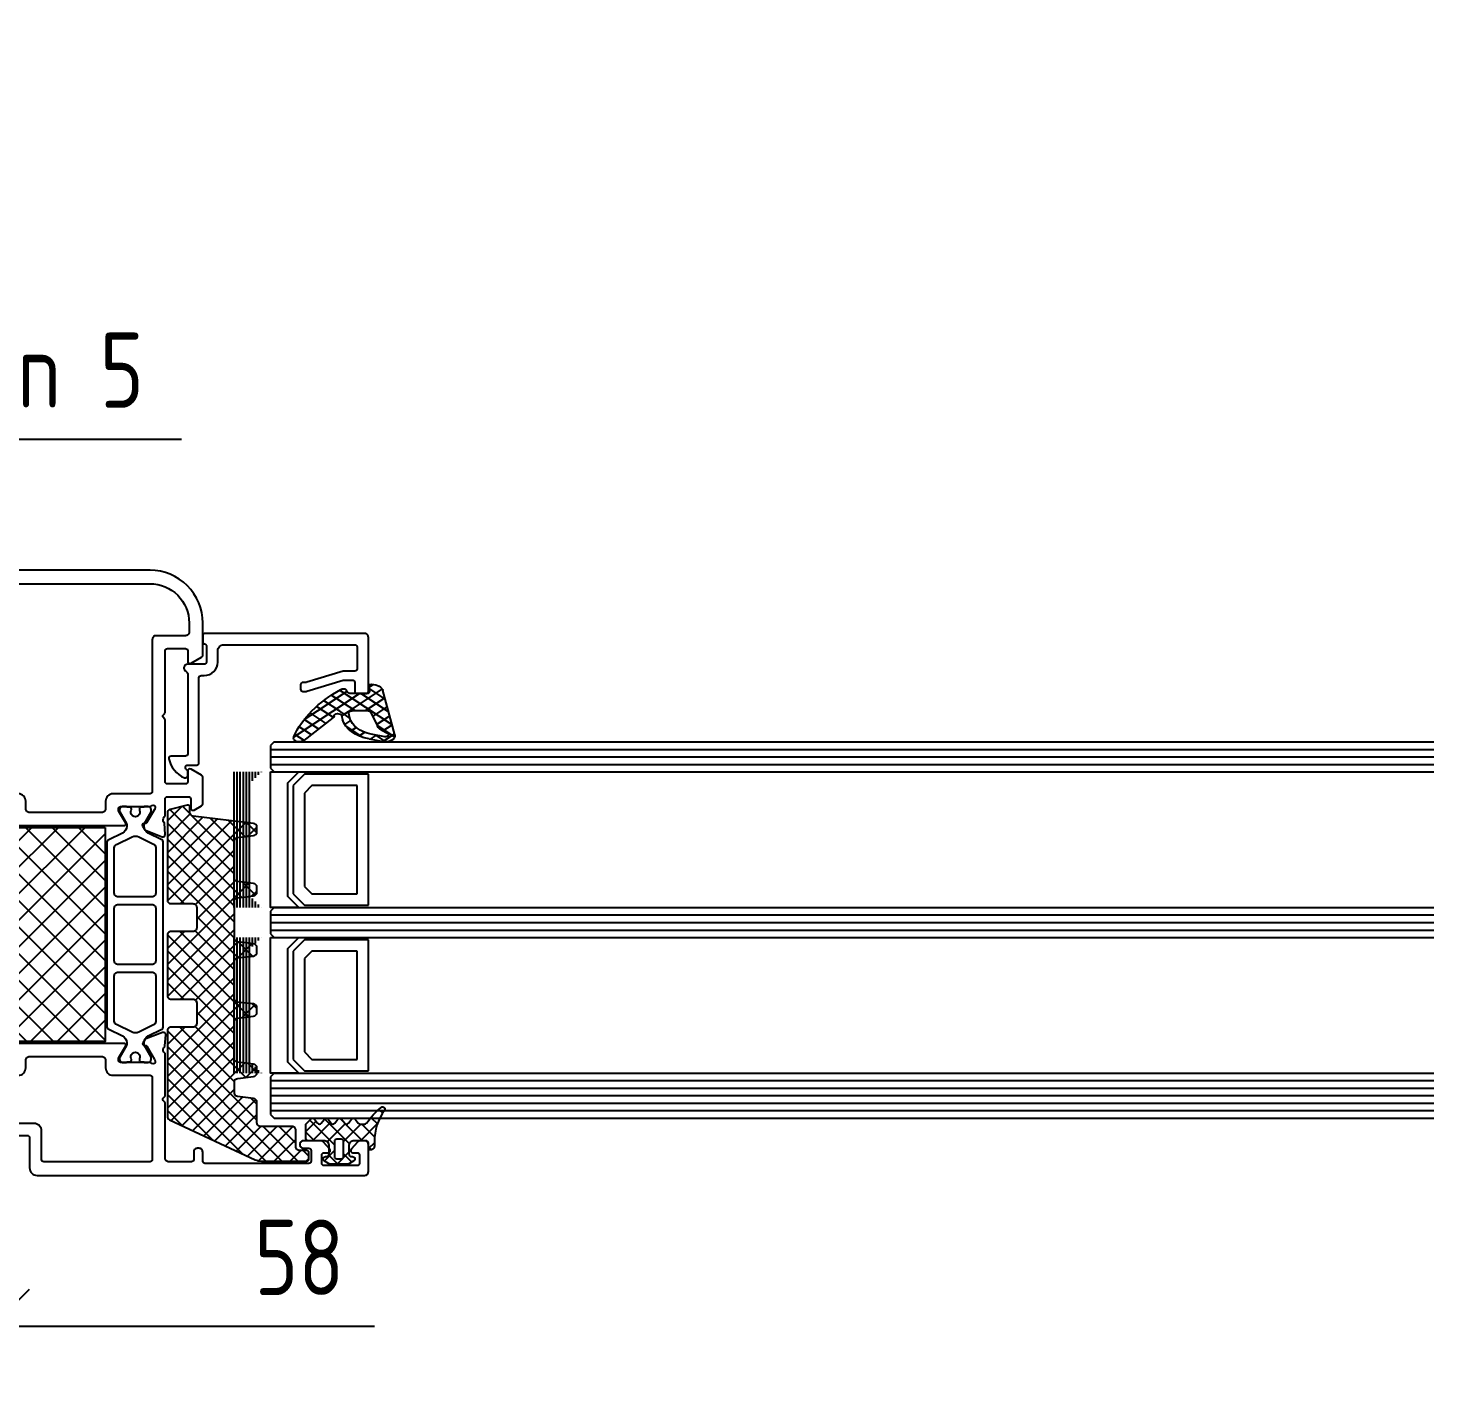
# Model space of a CAD drawing. Header units: millimetres. Extents: x -83618 to -12593, y -3271 to 55593.
# Drawn here: x -17040.9 to -16854.2, y 5891.4 to 6071.9 of the extents above; entities that cross this region are included whole.
import ezdxf

# ---------------------------------------------------------------- set-up
doc = ezdxf.new("R2010")
doc.units = ezdxf.units.MM
doc.layers.add('01_РАЗМЕРЫ-ВЫНОСКИ', color=4, linetype='Continuous')
doc.styles.add('ГОСТ 2.304', font='CS_Gost2304.shx')
doc.dimstyles.new('СПДС', dxfattribs={"dimscale": 100, "dimtxt": 2.5, "dimasz": 2.5, "dimexe": 2, "dimexo": 0.625, "dimgap": 1, "dimtad": 1, "dimdec": 0, "dimtxsty": 'ГОСТ 2.304', "dimblk": 'OBLIQUE', "dimblk1": 'OBLIQUE', "dimblk2": 'OBLIQUE', "dimcen": 2.5, "dimdle": 2, "dimadec": 0, "dimazin": 2, "dimtfac": 0.75, "dimtdec": 4, "dimtmove": 1, "dimatfit": 3, "dimfxl": 1, "dimtfill": 1, "dimtolj": 1, "dimarcsym": 1})

# ---------------------------------------------------------------- blocks, each defined once
blk = doc.blocks.new('*U13')
at = {"color": 7, "linetype": 'Continuous'}
for p, q in [((3450.73484, 1821.648558), (3460.673223, 1831.586941)), ((3450.73484, 1825.184092), (3457.137689, 1831.586941)), ((3450.73484, 1828.719626), (3453.602155, 1831.586941)), ((3450.920888, 1818.299072), (3464.208757, 1831.586941)), ((3450.920888, 1831.586941), (3464.208757, 1818.299072)), ((3454.456422, 1818.299072), (3467.744291, 1831.586941)), ((3454.456422, 1831.586941), (3467.744291, 1818.299072)), ((3457.991956, 1818.299072), (3471.279825, 1831.586941)), ((3457.991956, 1831.586941), (3471.279825, 1818.299072)), ((3461.52749, 1818.299072), (3474.815359, 1831.586941)), ((3461.52749, 1831.586941), (3474.815359, 1818.299072)), ((3465.063024, 1818.299072), (3478.350893, 1831.586941)), ((3465.063024, 1831.586941), (3478.350893, 1818.299072)), ((3468.598558, 1831.586941), (3479.205159, 1820.98034)), ((3472.134091, 1831.586941), (3479.205159, 1824.515873)), ((3475.669625, 1831.586941), (3479.205159, 1828.051407)), ((3450.73484, 1828.237455), (3460.673223, 1818.299072)), ((3468.598558, 1818.299072), (3479.205159, 1828.905674)), ((3450.73484, 1824.701922), (3457.137689, 1818.299072)), ((3472.134091, 1818.299072), (3479.205159, 1825.37014)), ((3450.73484, 1821.166388), (3453.602155, 1818.299072)), ((3475.669625, 1818.299072), (3479.205159, 1821.834606)), ((3479.198088, 1818.292001), (3479.21223, 1818.306143))]:
    blk.add_line(p, q, dxfattribs=at)
blk = doc.blocks.new('ATN-W72-0202', base_point=(3432.97, 1788.53))
at = {"color": 1, "linetype": 'Continuous'}
for points in [[(3432.97, 1822.53), (3432.97, 1866.03, -0.414214), (3433.47, 1866.53), (3437.07, 1866.53, -0.414214), (3437.57, 1866.03), (3437.57, 1865.45517, -0.214783), (3437.401389, 1865.080762), (3436.468833, 1864.255355, -0.646385), (3435.97, 1864.48), (3435.97, 1865.03, 0.414269), (3435.669943, 1865.33), (3434.57, 1865.33, 0.414269), (3434.27, 1865.029943), (3434.27, 1860.63, 0.414214), (3434.57, 1860.33), (3435.67, 1860.33, 0.414246), (3435.97, 1860.630034), (3435.97, 1861.18, -0.64643), (3436.468862, 1861.40462), (3437.401389, 1860.579238, -0.214792), (3437.57, 1860.204812), (3437.57, 1857.93, -1.000041), (3436.57, 1857.930041), (3436.57, 1858.63, 0.414214), (3436.27, 1858.93), (3434.87, 1858.93, 0.414214), (3434.57, 1858.63), (3434.57, 1844.83, 0.414214), (3434.87, 1844.53), (3436.07, 1844.53, -0.414226), (3436.57, 1844.029979), (3436.57, 1843.83, -0.414233), (3436.069966, 1843.33), (3435.07, 1843.33, 0.414238), (3434.77, 1843.029975), (3434.77, 1840.03, 0.414222), (3435.270014, 1839.53), (3442.604315, 1839.53, -0.198912), (3442.745736, 1839.471421), (3442.928579, 1839.288579, 0.414294), (3443.21146, 1839.288618), (3443.394264, 1839.471421, -0.198949), (3443.535714, 1839.53), (3449.175222, 1839.53, 0.385731), (3449.914778, 1839.329331, -0.264652), (3450.160742, 1839.49543), (3451.651772, 1839.60974, -0.548668), (3451.955477, 1839.204945), (3451.120032, 1836.984158, -0.176365), (3450.986403, 1836.828362), (3450.538005, 1836.575867, -0.57735), (3450.239884, 1836.752287), (3450.241746, 1836.925482, 0.268018), (3450.14357, 1837.099779), (3448.377364, 1838.144974, 0.065553), (3448.305325, 1838.175724), (3448.150756, 1838.218926, 0.6885), (3447.81719, 1837.768485, -0.174289), (3447.97, 1837.482786), (3447.97, 1833.63, 0.41423), (3448.270017, 1833.33), (3448.485923, 1833.33, 0.06843), (3448.566895, 1833.341134, 0.06843), (3448.641856, 1833.373709), (3450.166061, 1834.30087, -0.585007), (3450.47, 1834.13), (3450.47, 1818.53, -0.585049), (3450.16604, 1818.359143), (3448.641831, 1819.286306, 0.137524), (3448.485871, 1819.33), (3448.27, 1819.33, 0.414284), (3447.97, 1819.029927), (3447.97, 1815.177214, -0.220161), (3447.810446, 1814.880438, 0.688567), (3448.16322, 1814.444851), (3448.315736, 1814.49468, 0.065609), (3448.386433, 1814.528553), (3450.105795, 1815.64909, 0.267949), (3450.196303, 1815.827438), (3450.186958, 1816.000391, -0.57738), (3450.477192, 1816.189522), (3450.936107, 1815.956631, -0.176327), (3451.076304, 1815.806775), (3452.006965, 1813.624128, -0.548664), (3451.72098, 1813.206629), (3450.226443, 1813.256391, -0.264651), (3449.973531, 1813.411705, 0.421506), (3449.175222, 1813.13), (3448.17, 1813.13, 0.414278), (3447.97, 1812.929956), (3447.97, 1812.53, -0.414254), (3447.769973, 1812.33), (3447.37, 1812.33, -0.414242), (3447.17, 1812.53002), (3447.17, 1812.93, 0.414214), (3446.97, 1813.13), (3443.577107, 1813.13, -0.198938), (3443.364954, 1813.217889), (3443.211421, 1813.371421, 0.414274), (3442.928549, 1813.371392), (3442.775025, 1813.217868, -0.198912), (3442.562893, 1813.13), (3439.27, 1813.13, -0.414222), (3438.27, 1814.130029), (3438.27, 1821.23, 0.414232), (3437.969981, 1821.53), (3433.97, 1821.53, -0.414223), (3432.97, 1822.53)], [(3513.37, 1837.53), (3513.37, 1789.03, -0.414233), (3512.869966, 1788.53), (3509.17, 1788.53, -0.414248), (3508.67, 1789.030059), (3508.67, 1789.60483, -0.214804), (3508.838642, 1789.979265), (3509.771167, 1790.804645, -0.646406), (3510.27, 1790.579982), (3510.27, 1790.03, 0.414214), (3510.57, 1789.73), (3511.67, 1789.73, 0.414214), (3511.97, 1790.03), (3511.97, 1794.43, 0.414214), (3511.67, 1794.73), (3510.57, 1794.73, 0.414256), (3510.27, 1794.429957), (3510.27, 1793.88, -0.646401), (3509.771156, 1793.655364), (3508.838611, 1794.480762, -0.214804), (3508.67, 1794.855212), (3508.67, 1797.13, -1.000018), (3509.67, 1797.129982), (3509.67, 1796.43, 0.41423), (3509.970017, 1796.13), (3511.37, 1796.13, 0.414214), (3511.67, 1796.43), (3511.67, 1810.03, 0.414214), (3511.17, 1810.53), (3507.07, 1810.53, 0.414214), (3506.77, 1810.23), (3506.77, 1806.33, -0.414263), (3506.469949, 1806.03), (3502.944942, 1806.03, -0.359071), (3502.650447, 1806.272793), (3502.475512, 1807.172757, -0.471658), (3502.770027, 1807.53), (3504.67, 1807.53, 0.414246), (3504.97, 1807.830033), (3504.97, 1810.23, 0.414244), (3504.669969, 1810.53), (3500.97, 1810.53, -0.414225), (3500.47, 1811.030019), (3500.47, 1812.83, 0.414248), (3500.169965, 1813.13), (3495.135685, 1813.13, -0.198944), (3494.994247, 1813.188596), (3494.811421, 1813.371421, 0.414284), (3494.528545, 1813.371387), (3494.345736, 1813.188579, -0.198912), (3494.204315, 1813.13), (3489.77, 1813.13, 0.41425), (3489.47, 1812.829963), (3489.47, 1811.03, -0.414214), (3488.97, 1810.53), (3485.27, 1810.53, 0.414239), (3484.97, 1810.229974), (3484.97, 1807.83, 0.414214), (3485.27, 1807.53), (3487.17, 1807.53, -0.471685), (3487.464478, 1807.172705), (3487.289546, 1806.272757, -0.359037), (3486.995058, 1806.03), (3483.57, 1806.03, -0.414214), (3483.27, 1806.33), (3483.27, 1812.83, 0.414231), (3482.969982, 1813.13), (3480.764778, 1813.13, 0.367525), (3479.994462, 1813.372174, -0.264651), (3479.744854, 1813.211604), (3478.251645, 1813.130586, -0.548619), (3477.95703, 1813.542014), (3478.841829, 1815.743652, -0.17635), (3478.978885, 1815.89642), (3479.43282, 1816.138856, -0.577416), (3479.726929, 1815.955789), (3479.721205, 1815.782719, 0.267949), (3479.815425, 1815.606303), (3481.557916, 1814.521937, 0.065606), (3481.629312, 1814.489569), (3481.782818, 1814.442947, 0.68856), (3482.126325, 1814.885877), (3482.07, 1814.953607, -0.213422), (3481.97, 1815.177214), (3481.97, 1819.03, 0.414268), (3481.669945, 1819.33), (3481.454077, 1819.33, 0.137513), (3481.298136, 1819.286285), (3479.773939, 1818.35913, -0.585007), (3479.47, 1818.53), (3479.47, 1834.13, -0.585007), (3479.773939, 1834.30087), (3481.298169, 1833.373694, 0.137531), (3481.454137, 1833.33), (3481.67, 1833.33, 0.414246), (3481.97, 1833.630033), (3481.97, 1837.482786, -0.213422), (3482.07, 1837.706393), (3482.125601, 1837.772939, 0.688557), (3481.784149, 1838.217454), (3481.630394, 1838.171559, 0.065557), (3481.558902, 1838.139547), (3479.811252, 1837.063546, 0.267949), (3479.716189, 1836.887583), (3479.721085, 1836.714447, -0.57735), (3479.426102, 1836.53283), (3478.973309, 1836.77745, -0.176338), (3478.837005, 1836.930872), (3477.962763, 1839.136709, -0.548662), (3478.259385, 1839.546719), (3479.752149, 1839.458555, -0.264675), (3480.000998, 1839.296767, 0.199477), (3480.764804, 1839.529992), (3482.97, 1839.53, 0.414248), (3483.27, 1839.830035), (3483.27, 1842.63, 0.414214), (3482.97, 1842.93), (3481.77, 1842.93, -0.577364), (3481.510199, 1843.380011), (3482.087543, 1844.38, -0.267981), (3482.347386, 1844.53), (3485.86171, 1844.53, -0.267963), (3486.121525, 1844.379987), (3486.929808, 1842.98, -0.577377), (3486.669976, 1842.53), (3485.27, 1842.53, 0.414225), (3484.97, 1842.229989), (3484.97, 1839.83, 0.414224), (3485.27001, 1839.53), (3493.504315, 1839.53, -0.198912), (3493.645736, 1839.471421), (3493.828579, 1839.288579, 0.414251), (3494.111439, 1839.288597), (3494.294264, 1839.471421, -0.198958), (3494.435721, 1839.53), (3502.67, 1839.53, 0.414246), (3502.97, 1839.830034), (3502.97, 1842.23, 0.414214), (3502.67, 1842.53), (3501.27, 1842.53, -0.57735), (3501.010192, 1842.98), (3501.818483, 1844.38, -0.267949), (3502.07829, 1844.53), (3506.37, 1844.53, -0.414214), (3513.37, 1837.53)], [(3484.97, 1814.329974), (3484.97, 1812.53, 0.414214), (3485.27, 1812.23), (3487.67, 1812.23, 0.414233), (3487.97, 1812.53002), (3487.97, 1814.33, -0.41423), (3488.470028, 1814.83), (3501.47, 1814.83, -0.41423), (3501.97, 1814.329973), (3501.97, 1812.53, 0.414244), (3502.270031, 1812.23), (3511.27, 1812.23, 0.414246), (3511.57, 1812.530033), (3511.57, 1837.53, 0.414214), (3506.37, 1842.73), (3505.17, 1842.73, 0.414214), (3504.67, 1842.23), (3504.67, 1838.33, -0.414214), (3504.17, 1837.83), (3483.97, 1837.83, 0.414214), (3483.67, 1837.53), (3483.67, 1832.63, -0.414221), (3482.669973, 1831.63), (3481.67, 1831.63, 0.414214), (3481.17, 1831.13), (3481.17, 1821.53, 0.414214), (3481.67, 1821.03), (3482.67, 1821.03, -0.414224), (3483.67, 1820.029964), (3483.67, 1815.13, 0.414214), (3483.97, 1814.83), (3484.47, 1814.83, -0.414229), (3484.97, 1814.329974)], [(3448.623549, 1831.483557, 0.198915), (3448.269989, 1831.63), (3447.27, 1831.63, -0.414214), (3446.27, 1832.63), (3446.27, 1837.53, 0.414246), (3445.969967, 1837.83), (3435.07, 1837.83, 0.414234), (3434.77, 1837.529979), (3434.77, 1823.43, 0.414214), (3435.07, 1823.13), (3438.87, 1823.13, -0.414214), (3439.87, 1822.13), (3439.87, 1815.13, 0.414214), (3440.17, 1814.83), (3445.97, 1814.83, 0.414214), (3446.27, 1815.13), (3446.27, 1820.03, -0.414214), (3447.27, 1821.03), (3448.27, 1821.03, 0.414214), (3448.77, 1821.53), (3448.77, 1831.13, 0.198915), (3448.623549, 1831.483557)]]:
    blk.add_lwpolyline(points, format="xyb", close=True, dxfattribs=at)
at = {"color": 4, "linetype": 'Continuous'}
for points in [[(3452.779172, 1839.286941), (3477.163207, 1839.286941, -0.286745), (3477.612604, 1839.006127), (3478.445435, 1837.29857, 0.286762), (3479.344292, 1836.736941), (3479.585357, 1836.736941, 0.131652), (3479.735357, 1836.777134), (3481.264779, 1837.660146, -0.131696), (3481.364814, 1837.686941), (3481.57119, 1837.686941, -0.414275), (3481.97119, 1837.286857), (3481.97119, 1836.786941, -0.414248), (3481.871178, 1836.686941), (3481.87119, 1836.311941, -0.414254), (3481.671162, 1836.111941), (3481.559383, 1836.111941, -0.109552), (3481.474835, 1836.130691, 1.569922), (3481.474835, 1835.043191, -0.109552), (3481.559383, 1835.061941), (3481.67119, 1835.061941, -0.414289), (3481.87119, 1834.86189), (3481.87119, 1834.486941, -0.414257), (3481.97119, 1834.386926), (3481.97119, 1833.886941, -0.414214), (3481.57119, 1833.486941), (3481.364779, 1833.486941, -0.131669), (3481.264769, 1833.513742), (3479.735357, 1834.396749, 0.13168), (3479.585324, 1834.436941), (3479.346059, 1834.436941, 0.286749), (3478.447259, 1833.875301), (3477.565661, 1832.067756, -0.286745), (3477.116264, 1831.786941), (3452.826116, 1831.786941, -0.286758), (3452.376708, 1832.067777), (3451.495114, 1833.875312, 0.286755), (3450.596285, 1834.436941), (3450.357023, 1834.436941, 0.131652), (3450.207023, 1834.396749), (3448.6776, 1833.513736, -0.131678), (3448.57758, 1833.486941), (3448.37119, 1833.486941, -0.414238), (3447.97119, 1833.886975), (3447.97119, 1834.386941, -0.414244), (3448.0712, 1834.486941), (3448.07119, 1834.861941, -0.41428), (3448.271235, 1835.061941), (3448.382996, 1835.061941, -0.109621), (3448.467593, 1835.043168, 1.569922), (3448.467495, 1836.130668, -0.109552), (3448.382942, 1836.111941), (3448.27119, 1836.111941, -0.414259), (3448.07119, 1836.311972), (3448.07119, 1836.686941, -0.198933), (3448.000473, 1836.716236, -0.198933), (3447.97119, 1836.786957), (3447.97119, 1837.286941, -0.414259), (3448.371251, 1837.686941), (3448.5776, 1837.686941, -0.131652), (3448.6776, 1837.660146), (3450.207023, 1836.777134, 0.131696), (3450.357075, 1836.736941), (3450.59815, 1836.736941, 0.286761), (3451.49697, 1837.298623), (3452.329775, 1839.006127, -0.286745), (3452.779172, 1839.286941)], [(3451.886416, 1835.585065, 0.113936), (3451.987622, 1835.146694), (3453.001581, 1833.067769, 0.286753), (3453.450985, 1832.786941), (3459.47119, 1832.786941, 0.414214), (3459.97119, 1833.286941), (3459.97119, 1837.786927, 0.414222), (3459.47119, 1838.286941), (3453.404077, 1838.286941, 0.286765), (3452.954645, 1838.006127), (3451.987622, 1836.023436, 0.113936), (3451.886416, 1835.585065)], [(3468.97119, 1833.286962), (3468.97119, 1837.786941, 0.414226), (3468.471168, 1838.286941), (3461.47119, 1838.286941, 0.414214), (3460.97119, 1837.786941), (3460.97119, 1833.286941, 0.414232), (3461.471222, 1832.786941), (3468.47119, 1832.786941, 0.414226), (3468.97119, 1833.286962)], [(3470.117636, 1838.140495, 0.098491), (3470.00925, 1837.978283, 0.098491), (3469.97119, 1837.786941), (3469.97119, 1833.286941, 0.414214), (3470.47119, 1832.786941), (3476.491376, 1832.786941, 0.286755), (3476.940791, 1833.067756), (3477.954757, 1835.146694, 0.230868), (3477.954757, 1836.023436), (3476.987743, 1838.00611, 0.286756), (3476.538337, 1838.286941), (3470.47119, 1838.286941, 0.198912), (3470.117636, 1838.140495)], [(3475.32, 1806.899072), (3462.631977, 1806.899072, -0.026186), (3462.579713, 1806.901811), (3456.813207, 1807.507895, -0.185339), (3455.855282, 1807.995982, -0.185339), (3455.47, 1808.999678), (3455.47, 1812.449072, 0.414229), (3454.469947, 1813.449072), (3453.700525, 1813.449072, -0.244698), (3452.881373, 1813.875496), (3451.543721, 1815.78586, 0.244704), (3451.134135, 1815.999072), (3450.276217, 1815.999072), (3448.700384, 1815.089265, -0.131652), (3448.550384, 1815.049072), (3448.37, 1815.049072, -0.414229), (3447.97, 1815.449093), (3447.97, 1816.049072), (3448.07, 1816.049072), (3448.07, 1816.474072, -0.608223), (3448.306541, 1816.59659, -0.272996), (3448.458466, 1816.609072, 1.595433), (3448.458466, 1817.689072, -0.272995), (3448.306541, 1817.701554, -0.608287), (3448.07, 1817.8241), (3448.07, 1818.249072), (3447.97, 1818.249072), (3447.97, 1818.849072, -0.414235), (3448.370028, 1819.249072), (3448.550384, 1819.249072, -0.131652), (3448.700384, 1819.20888), (3450.593205, 1818.11606, 0.131652), (3450.843205, 1818.049072), (3479.096795, 1818.049072, 0.131652), (3479.346795, 1818.11606), (3481.239615, 1819.20888, -0.131693), (3481.389663, 1819.249072), (3481.57, 1819.249072, -0.414238), (3481.97, 1818.849038), (3481.97, 1818.249072), (3481.87, 1818.249072), (3481.87, 1817.824072, -0.608223), (3481.633458, 1817.701554, -0.272995), (3481.481534, 1817.689072, 1.595433), (3481.481534, 1816.609072, -0.272995), (3481.633458, 1816.59659, -0.608289), (3481.87, 1816.474044), (3481.87, 1816.049072), (3481.97, 1816.049072), (3481.97, 1815.449072, -0.414235), (3481.569971, 1815.049072), (3481.389615, 1815.049072, -0.131701), (3481.239565, 1815.089293), (3479.663782, 1815.999072), (3478.805854, 1815.999072, 0.244721), (3478.396254, 1815.785826), (3476.910424, 1813.663841, 0.153915), (3476.82, 1813.377052), (3476.82, 1808.399072, -0.414218), (3475.32, 1806.899072)], [(3455.884198, 1813.863301, -0.198915), (3456.47, 1812.449072), (3456.47, 1808.999678, 0.383864), (3456.917735, 1808.502417), (3462.658181, 1807.899072), (3463.07, 1807.899072, 0.414214), (3464.57, 1809.399072), (3464.57, 1815.549072, 0.414214), (3463.07, 1817.049072), (3454.246696, 1817.049072, 0.043664), (3454.073037, 1817.033878), (3453.676304, 1816.963923, 0.548619), (3453.0308, 1815.405539), (3453.40194, 1814.875496, 0.244709), (3454.22113, 1814.449072), (3454.47, 1814.449072, -0.198915), (3455.884198, 1813.863301)], [(3475.780474, 1817.045266, 0.021824), (3475.693303, 1817.049072), (3466.870027, 1817.049072, 0.414219), (3465.37, 1815.549072), (3465.37, 1809.399072, 0.414214), (3466.87, 1807.899072), (3475.32, 1807.899072, 0.414214), (3475.82, 1808.399072), (3475.82, 1813.377019, -0.15392), (3476.091272, 1814.237417), (3476.909159, 1815.405482, 0.548641), (3476.263695, 1816.963923), (3475.866982, 1817.033875, 0.021824), (3475.780474, 1817.045266)]]:
    blk.add_lwpolyline(points, format="xyb", close=True, dxfattribs=at)
at = {"color": 7, "linetype": 'Continuous'}
blk.add_lwpolyline([(3479.205159, 1831.586941), (3450.73484, 1831.586941), (3450.73484, 1818.299072), (3479.205159, 1818.299072), (3479.205159, 1831.586941)], close=True, dxfattribs=at)
at = {"color": 7}
blk.add_blockref('*U13', (0, 0), dxfattribs=at)
blk = doc.blocks.new('*U20')
at = {"color": 3, "linetype": 'Continuous'}
for p, q in [((2413.38, 1118.497931), (2413.732069, 1118.85)), ((2414.023952, 1118.85), (2414.78, 1118.093952)), ((2413.38, 1116.37661), (2414.78, 1117.77661)), ((2413.38, 1117.372632), (2417.966, 1112.786632)), ((2413.38, 1114.25529), (2416.24871, 1117.124)), ((2413.419168, 1112.173138), (2417.95817, 1116.71214)), ((2415.749952, 1117.124), (2417.966, 1114.907952)), ((2413.38, 1115.251312), (2428.581312, 1100.05)), ((2413.38, 1113.129991), (2426.459991, 1100.05)), ((2414.051322, 1110.683971), (2417.966, 1114.598649)), ((2414.725933, 1109.237262), (2417.966, 1112.477329)), ((2415.400545, 1107.790553), (2419.559991, 1111.95)), ((2416.075156, 1106.343844), (2421.542456, 1111.811144)), ((2418.802632, 1111.95), (2430.702142, 1100.05049)), ((2420.923952, 1111.95), (2421.738627, 1111.135325)), ((2424.50886, 1110.534907), (2425.901513, 1111.927561)), ((2425.166593, 1111.95), (2426.336687, 1110.779906)), ((2432.443416, 1109.984182), (2434.176241, 1111.717008)), ((2432.5554, 1110.925154), (2443.428223, 1100.052331)), ((2433.651875, 1111.95), (2434.271239, 1111.330635)), ((2439.479797, 1100.05), (2450.323443, 1110.893647)), ((2440.377972, 1109.433457), (2442.271742, 1111.327227)), ((2440.607099, 1111.358737), (2442.49237, 1109.473466)), ((2448.599089, 1111.290613), (2449.258476, 1111.95)), ((2448.712967, 1111.73815), (2450.426922, 1110.024195)), ((2456.533645, 1110.739888), (2457.743758, 1111.95)), ((2457.001145, 1111.935253), (2458.361474, 1110.574924)), ((2414.354178, 1110.034493), (2424.338671, 1100.05)), ((2416.749767, 1104.897135), (2421.874129, 1110.021497)), ((2418.09899, 1102.003718), (2426.39396, 1110.298687)), ((2424.503702, 1110.491571), (2431.26556, 1103.729713)), ((2424.630554, 1100.05), (2434.445661, 1109.865106)), ((2432.245945, 1109.113289), (2441.309234, 1100.05)), ((2434.88, 1101.814164), (2442.497361, 1109.431526)), ((2440.381491, 1109.463024), (2445.894515, 1103.95)), ((2445.501117, 1103.95), (2450.646402, 1109.095285)), ((2447.976011, 1100.060933), (2458.375144, 1110.460066)), ((2448.433189, 1109.896607), (2458.279797, 1100.05)), ((2456.484887, 1110.330191), (2458.648053, 1108.167025)), ((2417.424379, 1103.450426), (2422.923952, 1108.95)), ((2418.773602, 1100.557009), (2427.166593, 1108.95)), ((2420.387913, 1100.05), (2429.287913, 1108.95)), ((2422.509234, 1100.05), (2431.409234, 1108.95)), ((2423.921864, 1108.952088), (2431.18, 1101.693952)), ((2426.751875, 1100.05), (2435.651875, 1108.95)), ((2428.166593, 1108.95), (2433.166593, 1103.95)), ((2430.287913, 1108.95), (2439.187913, 1100.05)), ((2432.773195, 1103.95), (2437.773195, 1108.95)), ((2434.740736, 1103.796221), (2439.894855, 1108.95034)), ((2435.253439, 1100.066283), (2444.137156, 1108.95)), ((2436.651875, 1108.95), (2443.88, 1101.721875)), ((2437.358476, 1100.05), (2446.258476, 1108.95)), ((2438.773195, 1108.95), (2443.9771, 1103.746094)), ((2443.015836, 1108.95), (2451.915836, 1100.05)), ((2445.137156, 1108.95), (2454.037156, 1100.05)), ((2447.258476, 1108.95), (2456.158476, 1100.05)), ((2447.454135, 1103.781697), (2452.622437, 1108.95)), ((2447.58, 1101.786242), (2454.743758, 1108.95)), ((2450.086398, 1100.05), (2458.600763, 1108.564365)), ((2451.501117, 1108.95), (2460.067841, 1100.383276)), ((2453.622437, 1108.95), (2459.26246, 1103.309978)), ((2455.743758, 1108.95), (2458.934631, 1105.759126)), ((2416.207658, 1106.059693), (2422.217351, 1100.05)), ((2452.207719, 1100.05), (2458.826382, 1106.668663)), ((2454.329039, 1100.05), (2459.052001, 1104.772962)), ((2418.061138, 1102.084893), (2420.09603, 1100.05)), ((2428.873195, 1100.05), (2431.18, 1102.356805)), ((2434.88, 1102.236593), (2437.066593, 1100.05)), ((2441.601117, 1100.05), (2443.88, 1102.328883)), ((2447.58, 1102.264515), (2449.794515, 1100.05)), ((2456.450359, 1100.05), (2459.494865, 1103.094506)), ((2458.57168, 1100.05), (2460.495645, 1101.973965)), ((2459.461059, 1103.111378), (2460.517375, 1102.055062))]:
    blk.add_line(p, q, dxfattribs=at)
blk = doc.blocks.new('ATN-W72-0911', base_point=(2413.38, 1100.05))
at = {"color": 3, "linetype": 'Continuous'}
blk.add_lwpolyline([(2433.753492, 1111.95, -0.379935), (2434.25, 1111.509091), (2434.502098, 1109.390909, 0.379928), (2434.998594, 1108.95), (2439.876413, 1108.95, 0.37993), (2440.372909, 1109.390912), (2440.624992, 1111.509088, -0.37993), (2441.121488, 1111.95), (2441.753602, 1111.95, -0.379928), (2442.250098, 1111.509091), (2442.502195, 1109.390909, 0.379928), (2442.998691, 1108.95), (2447.876511, 1108.95, 0.37993), (2448.373007, 1109.390912), (2448.625089, 1111.509088, -0.379948), (2449.121618, 1111.95), (2449.753699, 1111.95, -0.37994), (2450.250198, 1111.50907), (2450.502293, 1109.390909, 0.379945), (2450.998818, 1108.95), (2455.876608, 1108.95, 0.379937), (2456.373106, 1109.390925), (2456.625187, 1111.509088, -0.379944), (2457.121708, 1111.95), (2457.753797, 1111.95, -0.379945), (2458.250297, 1111.509062), (2459.204586, 1103.490909, 0.379935), (2459.701093, 1103.05), (2460.393, 1103.05, -0.493178), (2460.68277, 1102.672324), (2460.079419, 1100.42059, -0.339454), (2459.596457, 1100.05), (2448.08, 1100.05, -0.414226), (2447.58, 1100.550021), (2447.58, 1103.45, 0.414214), (2447.08, 1103.95), (2444.38, 1103.95, 0.414223), (2443.88, 1103.449984), (2443.88, 1100.55, -0.414214), (2443.38, 1100.05), (2435.38, 1100.05, -0.414223), (2434.88, 1100.550015), (2434.88, 1103.45, 0.41424), (2434.379954, 1103.95), (2431.68, 1103.95, 0.414232), (2431.18, 1103.449968), (2431.18, 1100.55, -0.414214), (2430.68, 1100.05), (2419.328559, 1100.05, -0.291473), (2418.875405, 1100.338691), (2413.567384, 1111.721778, -0.10952), (2413.38, 1112.567034), (2413.38, 1118.55, -0.414267), (2413.680054, 1118.85), (2414.48, 1118.85, -0.414227), (2414.78, 1118.549987), (2414.78, 1117.624, 0.414214), (2415.28, 1117.124), (2417.466, 1117.124, -0.414214), (2417.966, 1116.624), (2417.966, 1112.45, 0.414238), (2418.466041, 1111.95), (2421.196659, 1111.95, -0.3792), (2421.693003, 1111.510355), (2421.951, 1109.389618, 0.379193), (2422.447356, 1108.95), (2423.876217, 1108.95, 0.37993), (2424.372714, 1109.390912), (2424.624796, 1111.509088, -0.379944), (2425.121316, 1111.95), (2425.753406, 1111.95, -0.379928), (2426.249902, 1111.509091), (2426.502, 1109.390909, 0.379947), (2426.998529, 1108.95), (2431.876315, 1108.95, 0.37993), (2432.372811, 1109.390912), (2432.624894, 1111.509088, -0.379945), (2433.121416, 1111.95), (2433.753492, 1111.95)], format="xyb", close=True, dxfattribs=at)
at = {"color": 7}
blk.add_blockref('*U20', (0, 0), dxfattribs=at)
blk = doc.blocks.new('ATN-C48-0602', base_point=(2573.81, 1322.63))
at = {"color": 1, "linetype": 'Continuous'}
blk.add_lwpolyline([(2585.61, 1340.13, -0.414247), (2585.31, 1340.430034), (2585.31, 1340.878886, -0.074332), (2585.323115, 1340.966619), (2586.796891, 1345.787124, 0.074313), (2586.81, 1345.874835), (2586.81, 1347.03, 0.414214), (2586.51, 1347.33), (2585.31, 1347.33, -0.414282), (2585.01, 1347.63007), (2585.01, 1348.83, -0.414214), (2585.31, 1349.13), (2592.51, 1349.13, -0.414233), (2593.01, 1348.629967), (2593.01, 1327.43, -0.414246), (2592.709967, 1327.13), (2591.91, 1327.13, -0.365977), (2591.614196, 1327.38, 0.365977), (2591.318392, 1327.63), (2589.21, 1327.63, 0.414234), (2588.91, 1327.32998), (2588.91, 1325.13, -0.824186), (2587.946475, 1324.94253, 0.305636), (2587.668325, 1325.13), (2577.01, 1325.13, 0.414272), (2576.71, 1324.829941), (2576.71, 1322.93, -0.475789), (2576.348762, 1322.636317, -0.247326), (2573.833145, 1324.714452, -0.535389), (2574.110014, 1325.13), (2574.690385, 1325.13, -0.267949), (2574.950192, 1324.98, 0.767327), (2575.51, 1325.13), (2575.51, 1326.33, -0.414228), (2575.810015, 1326.63), (2587.11, 1326.63, 0.414253), (2587.41, 1326.930041), (2587.41, 1327.33, -0.41422), (2589.210042, 1329.13), (2590.71, 1329.13, 0.414219), (2591.51, 1329.930014), (2591.51, 1347.33, 0.414241), (2591.209972, 1347.63), (2588.31, 1347.63, 0.414214), (2588.01, 1347.33), (2588.01, 1345.874835, -0.074313), (2587.996891, 1345.787124), (2586.523105, 1340.966586, 0.074337), (2586.51, 1340.878846), (2586.51, 1340.43, -0.414253), (2586.20996, 1340.13), (2585.61, 1340.13)], format="xyb", close=True, dxfattribs=at)
blk = doc.blocks.new('*U22')
at = {"color": 3, "linetype": 'Continuous'}
for p, q in [((4312.298521, 2840.113045), (4313.849942, 2841.664465)), ((4313.190256, 2841.695807), (4315.53585, 2839.350214)), ((4312.230089, 2840.534653), (4313.619444, 2839.145299)), ((4314.441978, 2840.135181), (4315.653284, 2841.346487)), ((4315.662526, 2841.344857), (4322.634922, 2834.372461)), ((4315.720204, 2839.292087), (4317.456627, 2841.028509)), ((4317.333009, 2838.783571), (4319.259969, 2840.710531)), ((4318.237966, 2840.890738), (4321.922665, 2837.206039)), ((4318.335959, 2835.543881), (4322.837742, 2840.045664)), ((4318.505955, 2837.835197), (4321.063311, 2840.392553)), ((4320.813406, 2840.436618), (4323.005276, 2838.244749)), ((4312.774461, 2838.467664), (4313.581898, 2839.275101)), ((4323.138498, 2838.225099), (4323.760468, 2838.847069)), ((4313.123109, 2837.520313), (4315.443133, 2835.200289)), ((4313.419944, 2836.991826), (4314.147681, 2837.719564)), ((4314.414622, 2835.865184), (4315.125226, 2836.575788)), ((4318.398197, 2833.484798), (4321.922665, 2837.009266)), ((4318.505955, 2836.380108), (4321.616654, 2833.269409)), ((4315.739268, 2835.06851), (4316.524618, 2835.85386)), ((4317.018792, 2835.745951), (4318.370715, 2834.394028)), ((4317.440659, 2834.64858), (4318.335959, 2835.543881)), ((4318.370715, 2834.394028), (4320.5175, 2832.247242)), ((4318.460435, 2831.425716), (4322.405683, 2835.370964)), ((4313.180311, 2828.266912), (4318.398197, 2833.484798)), ((4315.945339, 2832.576763), (4318.072337, 2830.449766)), ((4317.093622, 2833.5498), (4318.436832, 2832.20659)), ((4313.650619, 2830.628843), (4315.274752, 2829.004709)), ((4314.797979, 2831.602803), (4316.720306, 2829.680476)), ((4316.709716, 2829.674997), (4318.460435, 2831.425716)), ((4318.436832, 2832.20659), (4319.336783, 2831.30664)), ((4312.50332, 2829.654821), (4313.726973, 2828.431168))]:
    blk.add_line(p, q, dxfattribs=at)
blk = doc.blocks.new('ATN-FRK-192', base_point=(4321.922628, 2838.2))
at = {"color": 3, "linetype": 'Continuous'}
for points in [[(4316.710778, 2834.784025, -0.283705), (4312.819839, 2838.310784), (4312.277256, 2840.18656, -0.555068), (4313.638378, 2841.701769), (4322.533137, 2840.133383, -0.364016), (4323.772665, 2838.655931), (4323.772665, 2838.594889, -0.457932), (4323.314106, 2838.199198), (4322.381031, 2838.336821, 0.457809), (4321.922665, 2837.94107), (4321.922665, 2835.896872, 0.315336), (4322.251719, 2835.427002), (4322.622392, 2835.292088, -0.553881), (4322.781503, 2834.545933, -0.073507), (4318.482012, 2830.711861, -0.073507), (4313.25717, 2828.285596, -0.811041), (4312.512327, 2829.662581), (4317.065303, 2833.527467, -0.182761), (4317.398489, 2833.646192, 0.921031), (4317.499208, 2834.637715), (4316.710778, 2834.784025)], [(4318.330757, 2835.715984, 0.21938), (4318.505955, 2836.096171), (4318.505955, 2838.047128, 0.327333), (4318.156308, 2838.523986), (4315.349789, 2839.408878, -0.147845), (4314.632829, 2839.898321), (4313.960882, 2840.732258, 0.819057), (4313.265141, 2840.370169), (4313.780459, 2838.58865, 0.290928), (4316.998423, 2835.74917), (4317.927891, 2835.602252, 0.21938), (4318.330757, 2835.715984)]]:
    blk.add_lwpolyline(points, format="xyb", close=True, dxfattribs=at)
at = {"color": 7}
blk.add_blockref('*U22', (0, 0), dxfattribs=at)
blk = doc.blocks.new('*U30')
at = {"color": 7, "linetype": 'Continuous'}
for p, q in [((1260.399977, 1000.849975), (1278.399977, 1000.849975)), ((1260.399977, 1000.449975), (1278.399977, 1000.449975)), ((1260.399977, 1000.049975), (1278.399977, 1000.049975)), ((1260.399977, 999.649975), (1278.399977, 999.649975)), ((1260.399977, 999.249975), (1278.399977, 999.249975)), ((1260.399977, 998.849975), (1278.399977, 998.849975)), ((1260.399977, 998.449975), (1261.599977, 998.449975)), ((1260.399977, 998.049975), (1261.199977, 998.049975)), ((1260.399977, 997.649975), (1260.799977, 997.649975)), ((1260.399977, 997.249975), (1260.409977, 997.249975)), ((1277.199977, 998.449975), (1278.399977, 998.449975)), ((1277.599977, 998.049975), (1278.399977, 998.049975)), ((1277.999977, 997.649975), (1278.399977, 997.649975)), ((1278.389977, 997.249975), (1278.399977, 997.249975))]:
    blk.add_line(p, q, dxfattribs=at)
blk = doc.blocks.new('*U31')
at = {"color": 7, "linetype": 'Continuous'}
for p, q in [((1282.399977, 1000.849975), (1300.399977, 1000.849975)), ((1282.399977, 1000.449975), (1300.399977, 1000.449975)), ((1282.399977, 1000.049975), (1300.399977, 1000.049975)), ((1282.399977, 999.649975), (1300.399977, 999.649975)), ((1282.399977, 999.249975), (1300.399977, 999.249975)), ((1282.399977, 998.849975), (1300.399977, 998.849975)), ((1282.399977, 998.449975), (1283.599977, 998.449975)), ((1282.399977, 998.049975), (1283.199977, 998.049975)), ((1282.399977, 997.649975), (1282.799977, 997.649975)), ((1282.399977, 997.249975), (1282.409977, 997.249975)), ((1299.199977, 998.449975), (1300.399977, 998.449975)), ((1299.599977, 998.049975), (1300.399977, 998.049975)), ((1299.999977, 997.649975), (1300.399977, 997.649975)), ((1300.389977, 997.249975), (1300.399977, 997.249975))]:
    blk.add_line(p, q, dxfattribs=at)
blk = doc.blocks.new('*U23')
at = {"color": 3, "linetype": 'Continuous'}
for p, q in [((3217.617909, 1699.498471), (3218.120388, 1700.00095)), ((3218.684536, 1698.443779), (3219.544865, 1699.304108)), ((3219.509119, 1699.31692), (3221.79, 1697.036039)), ((3219.566131, 1695.082733), (3221.79, 1697.306602)), ((3219.59, 1697.227922), (3221.287919, 1698.925841)), ((3222.047359, 1698.9), (3222.8408, 1698.106559)), ((3222.583398, 1698.1), (3222.980484, 1698.497086)), ((3219.59, 1697.114719), (3221.754067, 1694.950652)), ((3221.84732, 1695.242601), (3222.178064, 1695.573345)), ((3223.326039, 1695.5), (3224.89, 1693.936039)), ((3223.526039, 1694.8), (3224.622238, 1695.896199)), ((3218.790074, 1694.306676), (3219.363593, 1694.880195)), ((3218.885355, 1692.280636), (3221.84732, 1695.242601)), ((3219.048775, 1690.322736), (3222.326039, 1693.6)), ((3219.543627, 1695.039771), (3221.944603, 1692.638796)), ((3221.754067, 1694.950652), (3221.904719, 1694.8)), ((3223.104719, 1693.6), (3224.452328, 1692.25239)), ((3223.692383, 1692.845023), (3224.89, 1694.042641)), ((3219.374045, 1693.088033), (3221.79, 1690.672078)), ((3219.190433, 1691.150325), (3220.540758, 1689.8)), ((3220.647359, 1689.8), (3221.79, 1690.942641))]:
    blk.add_line(p, q, dxfattribs=at)
blk = doc.blocks.new('ATN-FRK-29-01', base_point=(3221.79, 1698.1))
at = {"color": 3, "linetype": 'Continuous'}
for points in [[(3218.91002, 1695.859985, -0.500027), (3218.91, 1696.34), (3219.47, 1696.76, 0.236086), (3219.59, 1697.000021), (3219.59, 1697.6, 0.245804), (3219.461046, 1697.846461, -0.072391), (3217.355796, 1699.812521, -0.875086), (3217.766665, 1700.242466, 0.158732), (3221.888837, 1698.9), (3222.49, 1698.9, -0.414214), (3222.99, 1698.4), (3222.99, 1698.3, -0.414214), (3222.79, 1698.1), (3222.09, 1698.1, 0.414247), (3221.79, 1697.799966), (3221.79, 1696.2, 0.198912), (3221.995025, 1695.705025, 0.198912), (3222.49, 1695.5), (3223.49, 1695.5, 0.414252), (3223.89, 1695.900052), (3223.89, 1696, -0.739611), (3224.438559, 1696.167983), (3224.821412, 1695.601487, -0.149682), (3224.89, 1695.37751), (3224.89, 1693.02249, -0.149682), (3224.821412, 1692.798513), (3224.438559, 1692.232017, -0.739611), (3223.89, 1692.4), (3223.89, 1692.5, 0.41426), (3223.489936, 1692.9), (3222.49, 1692.9, 0.41423), (3221.79, 1692.199961), (3221.79, 1690.1, -0.414247), (3221.489966, 1689.8), (3219.670814, 1689.8, -0.1944), (3219.531871, 1689.856143), (3218.881586, 1690.484214, -0.461671), (3218.91, 1690.94), (3219.47, 1691.36, 0.500018), (3219.469986, 1691.84001), (3218.91, 1692.26, -0.500041), (3218.910032, 1692.740024), (3219.47, 1693.16, 0.500022), (3219.469983, 1693.640013), (3218.91, 1694.06, -0.500019), (3218.910015, 1694.540011), (3219.47, 1694.96, 0.5), (3219.47, 1695.44), (3218.91002, 1695.859985)], [(3221.677885, 1694.712149, 0.198934), (3221.59, 1694.5), (3221.59, 1693.900014, 0.414227), (3221.89, 1693.6), (3223.89, 1693.6, 0.414214), (3224.19, 1693.9), (3224.19, 1694.5, 0.414214), (3223.89, 1694.8), (3221.890049, 1694.8, 0.198934), (3221.677885, 1694.712149)]]:
    blk.add_lwpolyline(points, format="xyb", close=True, dxfattribs=at)
at = {"color": 7}
blk.add_blockref('*U23', (0, 0), dxfattribs=at)
blk = doc.blocks.new('_Oblique')
at = {"color": 0, "linetype": 'ByBlock', "lineweight": -2}
blk.add_line((-0.5, -0.5), (0.5, 0.5), dxfattribs=at)
blk = doc.blocks.new('*D158')
at = {"layer": '01_РАЗМЕРЫ-ВЫНОСКИ', "color": 0, "lineweight": -2, "ltscale": 4, "transparency": 16777216}
for p, q in [((-17103.66, 5918.47), (-17103.66, 5891.38)), ((-17045.66, 5918.47), (-17045.66, 5891.38)), ((-17037.66, 5899.38), (-17111.66, 5899.38)), ((-16994.85, 5899.38), (-17045.66, 5899.38))]:
    blk.add_line(p, q, dxfattribs=at)
at = {"layer": 'Defpoints', "color": 0, "ltscale": 4, "transparency": 16777216}
for p in [(-17103.66, 5920.97), (-17045.66, 5920.97), (-17103.66, 5899.38)]:
    blk.add_point(p, dxfattribs=at)
at = {"layer": '01_РАЗМЕРЫ-ВЫНОСКИ', "color": 0, "lineweight": -2, "ltscale": 4, "transparency": 16777216, "xscale": 10, "yscale": 10, "zscale": 10, "rotation": 180}
blk.add_blockref('_Oblique', (-17103.66, 5899.38), dxfattribs=at)
at = {"layer": '01_РАЗМЕРЫ-ВЫНОСКИ', "color": 0, "lineweight": -2, "ltscale": 4, "transparency": 16777216, "xscale": 10, "yscale": 10, "zscale": 10}
blk.add_blockref('_Oblique', (-17045.66, 5899.38), dxfattribs=at)
at = {"layer": '01_РАЗМЕРЫ-ВЫНОСКИ', "color": 0, "ltscale": 4, "transparency": 16777216, "insert": (-17004.85, 5908.58), "char_height": 10, "attachment_point": 5, "style": 'ГОСТ 2.304', "bg_fill": 3, "box_fill_scale": 1.1, "bg_fill_color": 256, "bg_fill_true_color": 13158600, "bg_fill_transparency": 0}
blk.add_mtext('\\A1;58', dxfattribs=at)
blk = doc.blocks.new('*D159')
at = {"layer": '01_РАЗМЕРЫ-ВЫНОСКИ', "color": 0, "lineweight": -2, "ltscale": 4, "transparency": 16777216}
for p, q in [((-17127.81, 5991.78), (-17127.81, 6084.41)), ((-17103.66, 5991.78), (-17103.66, 6084.41)), ((-17095.66, 6076.41), (-17135.81, 6076.41)), ((-16955.95, 6076.41), (-17103.66, 6076.41))]:
    blk.add_line(p, q, dxfattribs=at)
at = {"layer": 'Defpoints', "color": 0, "ltscale": 4, "transparency": 16777216}
for p in [(-17127.81, 6076.41), (-17127.81, 5989.28), (-17103.66, 5989.28)]:
    blk.add_point(p, dxfattribs=at)
at = {"layer": '01_РАЗМЕРЫ-ВЫНОСКИ', "color": 0, "lineweight": -2, "ltscale": 4, "transparency": 16777216, "xscale": 10, "yscale": 10, "zscale": 10, "rotation": 180}
blk.add_blockref('_Oblique', (-17127.81, 6076.41), dxfattribs=at)
at = {"layer": '01_РАЗМЕРЫ-ВЫНОСКИ', "color": 0, "lineweight": -2, "ltscale": 4, "transparency": 16777216, "xscale": 10, "yscale": 10, "zscale": 10}
blk.add_blockref('_Oblique', (-17103.66, 6076.41), dxfattribs=at)
at = {"layer": '01_РАЗМЕРЫ-ВЫНОСКИ', "color": 0, "ltscale": 4, "transparency": 16777216, "insert": (-17016.23, 6086.66), "char_height": 10, "attachment_point": 5, "style": 'ГОСТ 2.304', "bg_fill": 3, "box_fill_scale": 1.1, "bg_fill_color": 256, "bg_fill_true_color": 13158600, "bg_fill_transparency": 0}
blk.add_mtext('\\A1;монтажный зазор', dxfattribs=at)
blk = doc.blocks.new('*D163')
at = {"layer": '01_РАЗМЕРЫ-ВЫНОСКИ', "color": 0, "lineweight": -2, "ltscale": 4, "transparency": 16777216}
for p, q in [((-17085.66, 5993.98), (-17085.66, 6025.25)), ((-17073.66, 6000.03), (-17073.66, 6025.25)), ((-17065.66, 6017.25), (-17093.66, 6017.25)), ((-17020.49, 6017.25), (-17073.66, 6017.25))]:
    blk.add_line(p, q, dxfattribs=at)
at = {"layer": 'Defpoints', "color": 0, "ltscale": 4, "transparency": 16777216}
for p in [(-17085.66, 6017.25), (-17073.66, 5997.53), (-17085.66, 5991.48)]:
    blk.add_point(p, dxfattribs=at)
at = {"layer": '01_РАЗМЕРЫ-ВЫНОСКИ', "color": 0, "lineweight": -2, "ltscale": 4, "transparency": 16777216, "xscale": 10, "yscale": 10, "zscale": 10, "rotation": 180}
blk.add_blockref('_Oblique', (-17085.66, 6017.25), dxfattribs=at)
at = {"layer": '01_РАЗМЕРЫ-ВЫНОСКИ', "color": 0, "lineweight": -2, "ltscale": 4, "transparency": 16777216, "xscale": 10, "yscale": 10, "zscale": 10}
blk.add_blockref('_Oblique', (-17073.66, 6017.25), dxfattribs=at)
at = {"layer": '01_РАЗМЕРЫ-ВЫНОСКИ', "color": 0, "ltscale": 4, "transparency": 16777216, "insert": (-17038.95, 6026.46), "char_height": 10, "attachment_point": 5, "style": 'ГОСТ 2.304', "bg_fill": 3, "box_fill_scale": 1.1, "bg_fill_color": 256, "bg_fill_true_color": 13158600, "bg_fill_transparency": 0}
blk.add_mtext('\\A1;min 5', dxfattribs=at)

msp = doc.modelspace()

# ---------------------------------------------------------------- linework, layer by layer
at = {"color": 4, "linetype": 'Continuous'}
for p, q in [((-17008.16423, 5977.07699), (-17008.66423, 5976.57699)), ((-17008.66423, 5976.57699), (-17008.66423, 5973.57699)), ((-17008.16423, 5977.07699), (-16980.66423, 5977.07699)), ((-16980.66423, 5977.07699), (-16854.15177, 5977.07699)), ((-17008.66423, 5976.07699), (-16980.66423, 5976.07699)), ((-17008.66423, 5975.07699), (-16980.66423, 5975.07699)), ((-16980.66423, 5976.07699), (-16854.15177, 5976.07699)), ((-16980.66423, 5975.07699), (-16854.15177, 5975.07699)), ((-17008.66423, 5974.07699), (-16980.66423, 5974.07699)), ((-17008.66423, 5973.57699), (-17008.16423, 5973.07699)), ((-17008.16423, 5973.07699), (-16980.66423, 5973.07699)), ((-16980.66423, 5974.07699), (-16854.15177, 5974.07699)), ((-16980.66423, 5973.07699), (-16854.15177, 5973.07699)), ((-17008.16423, 5955.07699), (-17008.66423, 5954.57699)), ((-17008.66423, 5954.57699), (-17008.66423, 5951.57699)), ((-17008.66423, 5954.07699), (-16980.66423, 5954.07699)), ((-17008.16423, 5955.07699), (-16980.66423, 5955.07699)), ((-16980.66423, 5955.07699), (-16854.15177, 5955.07699)), ((-16980.66423, 5954.07699), (-16854.15177, 5954.07699)), ((-17008.66423, 5953.07699), (-16980.66423, 5953.07699)), ((-16980.66423, 5953.07699), (-16854.15177, 5953.07699)), ((-17008.66423, 5952.07699), (-16980.66423, 5952.07699)), ((-17008.66423, 5951.57699), (-17008.16423, 5951.07699)), ((-17008.16423, 5951.07699), (-16980.66423, 5951.07699)), ((-16980.66423, 5952.07699), (-16854.15177, 5952.07699)), ((-16980.66423, 5951.07699), (-16854.15177, 5951.07699)), ((-17008.16423, 5933.07699), (-17008.66423, 5932.57699)), ((-17008.66423, 5932.57699), (-17008.66423, 5927.57699)), ((-17008.66423, 5932.07699), (-16980.66423, 5932.07699)), ((-17008.16423, 5933.07699), (-16980.66423, 5933.07699)), ((-16980.66423, 5933.07699), (-16854.15177, 5933.07699)), ((-16980.66423, 5932.07699), (-16854.15177, 5932.07699)), ((-17008.66423, 5931.07699), (-16980.66423, 5931.07699)), ((-17008.66423, 5930.07699), (-16980.66423, 5930.07699)), ((-16980.66423, 5931.07699), (-16854.15177, 5931.07699)), ((-16980.66423, 5930.07699), (-16854.15177, 5930.07699)), ((-17008.66423, 5929.07699), (-16980.66423, 5929.07699)), ((-17008.66423, 5928.07699), (-16980.66423, 5928.07699)), ((-16980.66423, 5929.07699), (-16854.15177, 5929.07699)), ((-16980.66423, 5928.07699), (-16854.15177, 5928.07699)), ((-17008.66423, 5927.57699), (-17008.16423, 5927.07699)), ((-17008.16423, 5927.07699), (-16980.66423, 5927.07699)), ((-16980.66423, 5927.07699), (-16854.15177, 5927.07699))]:
    msp.add_line(p, q, dxfattribs=at)
at = {"color": 7, "linetype": 'Continuous'}
for p, q in [((-17004.16423, 5972.77699), (-17005.66423, 5971.27699)), ((-16995.66423, 5972.77699), (-17004.16423, 5972.77699)), ((-16995.66423, 5955.37699), (-16995.66423, 5972.77699)), ((-17005.66423, 5971.27699), (-17005.66423, 5956.87699)), ((-17003.16423, 5971.27699), (-17004.16423, 5970.27699)), ((-16997.16423, 5971.27699), (-17003.16423, 5971.27699)), ((-16997.16423, 5956.87699), (-16997.16423, 5971.27699)), ((-17004.16423, 5970.27699), (-17004.16423, 5957.87699)), ((-17004.16423, 5957.87699), (-17003.16423, 5956.87699)), ((-17005.66423, 5956.87699), (-17004.16423, 5955.37699)), ((-17003.16423, 5956.87699), (-16997.16423, 5956.87699)), ((-17004.16423, 5955.37699), (-16995.66423, 5955.37699)), ((-17004.16423, 5950.77699), (-17005.66423, 5949.27699)), ((-16995.66423, 5950.77699), (-17004.16423, 5950.77699)), ((-16995.66423, 5933.37699), (-16995.66423, 5950.77699)), ((-17005.66423, 5949.27699), (-17005.66423, 5934.87699)), ((-17003.16423, 5949.27699), (-17004.16423, 5948.27699)), ((-16997.16423, 5949.27699), (-17003.16423, 5949.27699)), ((-16997.16423, 5934.87699), (-16997.16423, 5949.27699)), ((-17004.16423, 5948.27699), (-17004.16423, 5935.87699)), ((-17004.16423, 5935.87699), (-17003.16423, 5934.87699)), ((-17005.66423, 5934.87699), (-17004.16423, 5933.37699)), ((-17003.16423, 5934.87699), (-16997.16423, 5934.87699)), ((-17004.16423, 5933.37699), (-16995.66423, 5933.37699))]:
    msp.add_line(p, q, dxfattribs=at)
for points in [[(-17008.66423, 5973.07699), (-17004.91423, 5973.07699), (-17006.41423, 5971.57699), (-17006.41423, 5956.57699), (-17004.91423, 5955.07699), (-17008.66423, 5955.07699), (-17008.66423, 5973.07699)], [(-17008.66423, 5951.07699), (-17004.91423, 5951.07699), (-17006.41423, 5949.57699), (-17006.41423, 5934.57699), (-17004.91423, 5933.07699), (-17008.66423, 5933.07699), (-17008.66423, 5951.07699)]]:
    msp.add_lwpolyline(points, close=True, dxfattribs=at)

# ---------------------------------------------------------------- block references
at = {"color": 7, "yscale": -1, "rotation": 90}
for name, p in [('ATN-W72-0202', (-17073.66423, 5919.47699)), ('ATN-C48-0602', (-17022.16423, 5972.27699)), ('ATN-W72-0911', (-17022.36423, 5921.37699))]:
    msp.add_blockref(name, p, dxfattribs=at)
for name, p, xscale in [('ATN-FRK-192', (-16995.66423, 5983.47699), 0.6603020000000001), ('ATN-FRK-29-01', (-16995.66423, 5924.07699), -1)]:
    msp.add_blockref(name, p, dxfattribs=dict(at, xscale=xscale))
at = {"color": 7, "xscale": -1, "rotation": 90}
for name in ['*U30', '*U31']:
    msp.add_blockref(name, (-16012.66426, 7233.47697), dxfattribs=at)

# ---------------------------------------------------------------- next in the draw order: dimensions: what is measured, and where the dimension line sits
at = {"layer": '01_РАЗМЕРЫ-ВЫНОСКИ', "ltscale": 4}
dim = msp.add_linear_dim(base=(-17127.81491, 6076.41127), p1=(-17103.66423, 5989.27803), p2=(-17127.81491, 5989.27803), angle=180, text='монтажный зазор', dimstyle='СПДС', override={"dimscale": 4}, dxfattribs=at)
dim.commit()
dim.dimension.update_dxf_attribs({"geometry": '*D159', "text_midpoint": (-17016.2346, 6068.52665), "dimtype": 160})
dim = msp.add_linear_dim(base=(-17103.66423, 5899.37603), p1=(-17045.66423, 5920.97361), p2=(-17103.66423, 5920.97361), angle=180, dimstyle='СПДС', override={"dimscale": 4}, dxfattribs=at)
dim.commit()
dim.dimension.update_dxf_attribs({"geometry": '*D158', "text_midpoint": (-17004.85268, 5896.77898), "dimtype": 160})

# ---------------------------------------------------------------- next in the draw order: dimensions: what is measured, and where the dimension line sits
dim = msp.add_linear_dim(base=(-17085.66423, 6017.25029), p1=(-17073.66423, 5997.52697), p2=(-17085.66423, 5991.47699), angle=180, text='min 5', dimstyle='СПДС', override={"dimscale": 4}, dxfattribs=at)
dim.commit()
dim.dimension.update_dxf_attribs({"geometry": '*D163', "text_midpoint": (-17038.95041, 6022.84673), "dimtype": 160})

doc.saveas('drawing.dxf')
